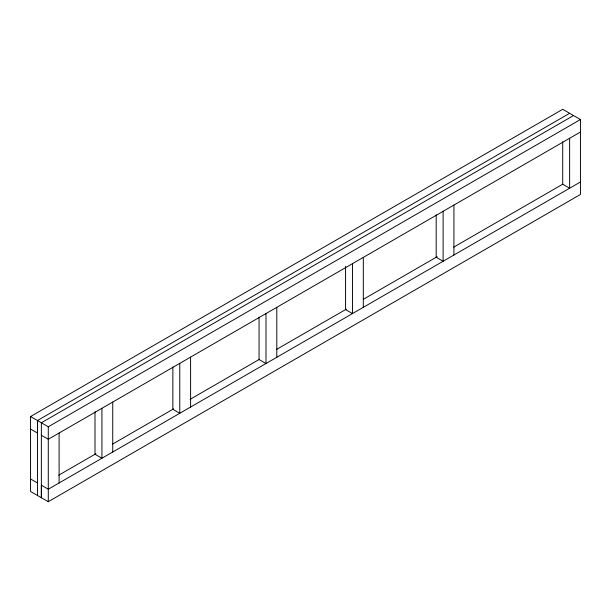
<?xml version="1.0" encoding="UTF-8"?>
<svg xmlns="http://www.w3.org/2000/svg" width="611" height="611" viewBox="0 0 611 611"><rect width="100%" height="100%" fill="white"/><g stroke="black" fill="none" stroke-linecap="round" stroke-linejoin="round"><path stroke-width="0.92" d="M30.55 429.029L30.55 416.542L562.716 109.3L580.45 119.535L580.45 194.458L48.284 501.7L30.55 491.465L30.55 429.029L37.47 433.023L37.47 420.536L569.635 113.295M48.284 501.7L48.284 426.784L30.55 416.542M573.53 115.54L41.365 422.789L41.365 497.705L41.365 485.218L48.284 489.212L580.45 181.971M48.284 426.784L580.45 119.535M580.45 132.022L48.284 439.271L41.365 435.269M58.717 475.198L95.904 453.729M112.432 444.189L173.577 408.881M190.105 399.342L259.522 359.268M276.875 349.248L346.284 309.174M363.637 299.153L437.186 256.696M453.706 247.15L562.784 184.178M30.55 478.978L37.47 482.973M569.635 138.269L569.635 188.211L562.716 184.216L562.716 141.813M453.927 205.075L453.927 255.016M443.112 211.314L443.112 261.264L436.193 257.269L436.193 214.858M363.308 257.391L363.308 307.333M352.501 263.631L352.501 313.58L345.574 309.586L345.574 266.236M276.798 307.333L276.798 357.282M265.991 313.58L265.991 363.522L259.064 359.528L259.064 317.124M190.594 357.107L190.594 407.056M179.779 363.346L179.779 413.296L172.86 409.301L172.86 366.89M112.737 402.061L112.737 452.003M101.922 408.301L101.922 458.25L95.003 454.248L95.003 411.845M59.099 433.023L59.099 482.973M37.47 420.536L37.47 495.46"/></g></svg>
